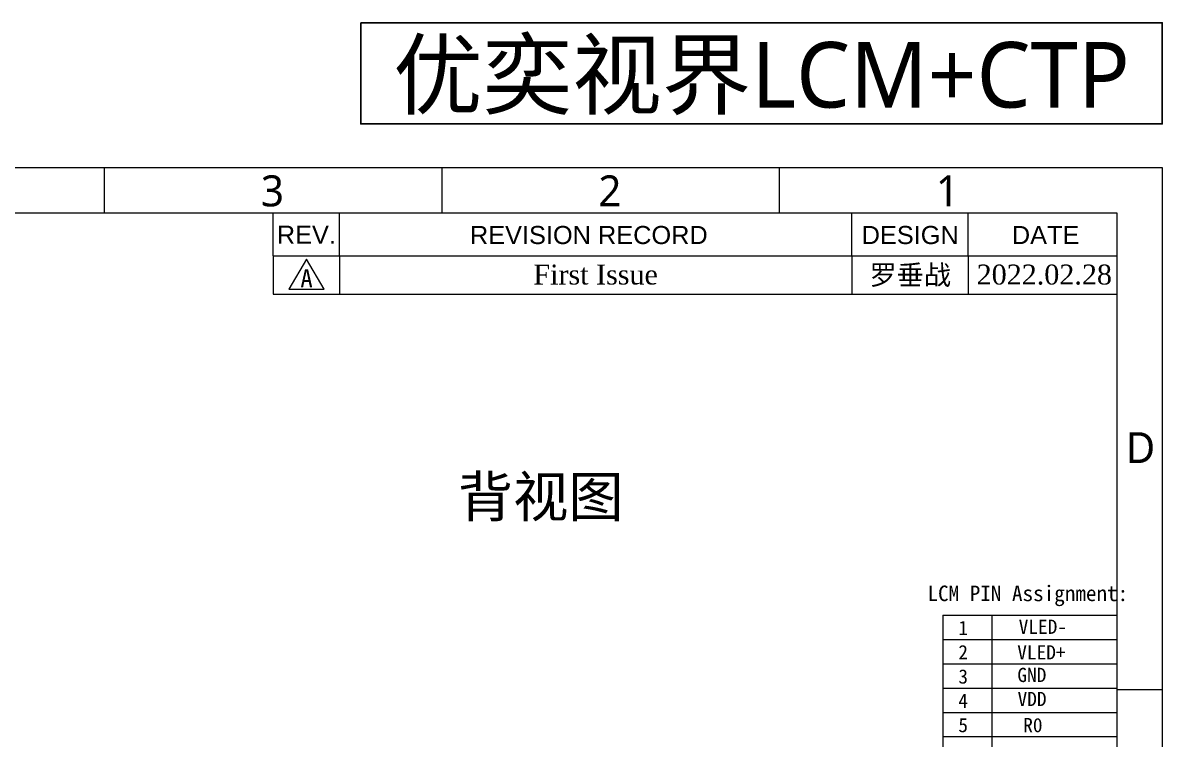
# Model space of a CAD drawing. Header units: inches. Extents: x 7170 to 7671, y -960 to -576.
# Drawn here: x 7466.3 to 7670.6, y -704.5 to -576 of the extents above; entities that cross this region are included whole.
import ezdxf
from ezdxf.enums import TextEntityAlignment as Align

# ---------------------------------------------------------------- set-up
doc = ezdxf.new("R2010")
doc.units = ezdxf.units.IN
doc.header["$MEASUREMENT"] = 0
doc.layers.add('A.A', color=232, linetype='Continuous', lineweight=9)
doc.layers.add('VIEWE_TK', color=7, linetype='Continuous', lineweight=18)
doc.layers.add('Dim', color=3, linetype='Continuous')
doc.styles.add('ETD.arial', font='arial.ttf')
doc.styles.add('ETD.ST', font='')
doc.styles.add('ETD.TNR', font='times.ttf')
doc.styles.get("Standard").update_dxf_attribs({"font": ''})
doc.styles.add('VIEWE.KT', font='simkai.ttf')
doc.styles.add('WLYH', font='')
doc.styles.add('WLYH_TK', font='')
doc.styles.add('宋体', font='', dxfattribs={"height": 2.5})
doc.styles.get('ETD.ST').set_extended_font_data('SimSun')
doc.styles.get('Standard').set_extended_font_data('SimSun')
doc.styles.get('WLYH').set_extended_font_data('Microsoft YaHei')
doc.styles.get('WLYH_TK').set_extended_font_data('Microsoft YaHei')
doc.styles.get('宋体').set_extended_font_data('SimSun')

# ---------------------------------------------------------------- blocks, each defined once
blk = doc.blocks.new('rev..')
at = {"layer": 'VIEWE_TK'}
for p, q in [((5714.36, 5491.95), (5714.36, 5487.73)), ((5721.69, 5491.95), (5721.69, 5487.73)), ((5778.02, 5491.95), (5778.02, 5487.73)), ((5790.83, 5491.95), (5790.83, 5487.73)), ((5714.36, 5487.73), (5807.17, 5487.73))]:
    blk.add_line(p, q, dxfattribs=at)
for tag, style, p in [('修改描述', 'ETD.TNR', (5749.85, 5489.87)), ('修改者', 'VIEWE.KT', (5784.46, 5489.87)), ('修改日期', 'ETD.TNR', (5799.2, 5489.87))]:
    blk.add_attdef(tag, text='', height=2.19, dxfattribs=dict(at, style=style)).set_placement(p, align=Align.MIDDLE)
blk = doc.blocks.new('VIEWE_TUKUANG')
at = {"layer": 'VIEWE_TK'}
for p, q in [((5695.8, 5501.66), (5695.8, 5496.66)), ((5732.92, 5501.66), (5732.92, 5496.66)), ((5770.05, 5501.66), (5770.05, 5496.66)), ((5714.36, 5491.95), (5714.36, 5496.66)), ((5721.69, 5491.95), (5721.69, 5496.66)), ((5778.02, 5491.95), (5778.02, 5496.66)), ((5790.83, 5491.95), (5790.83, 5496.66)), ((5714.36, 5491.95), (5807.17, 5491.95)), ((5812.17, 5444.16), (5807.17, 5444.16))]:
    blk.add_line(p, q, dxfattribs=at)
for points in [[(5812.17, 5281.66), (5505.17, 5281.66), (5505.17, 5501.66), (5812.17, 5501.66)], [(5510.17, 5286.66), (5510.17, 5496.66), (5807.17, 5496.66), (5807.17, 5286.66)]]:
    blk.add_lwpolyline(points, close=True, dxfattribs=at)
for s, height, style, p in [('3', 3.41, 'WLYH', (5713.03, 5497.38)), ('2', 3.41, 'WLYH', (5750.15, 5497.38)), ('1', 3.41, 'WLYH', (5787.28, 5497.38)), ('REV.', 1.994, 'ETD.arial', (5714.78, 5493.26)), ('REVISION RECORD', 1.9943, 'ETD.arial', (5736.02, 5493.23)), ('DESIGN', 1.994, 'ETD.arial', (5779.11, 5493.23)), ('DATE', 1.994, 'ETD.arial', (5795.63, 5493.23)), ('D', 3.41, 'WLYH', (5808.16, 5469.12))]:
    blk.add_text(s, height=height, dxfattribs=dict(at, style=style)).set_placement(p)
for tag, style, p in [('MODUEL_NO.', 'WLYH_TK', (5752.37, 5299.13)), ('DRAWN', 'VIEWE.KT', (5788.07, 5299.11)), ('TITLE', 'WLYH_TK', (5752.37, 5294.13)), ('CHECKED', 'VIEWE.KT', (5788.07, 5294.11)), ('APPROVE', 'VIEWE.KT', (5788.07, 5289.11)), ('PAGE', 'VIEWE.KT', (5804.38, 5289.11))]:
    blk.add_attdef(tag, text='', height=1.83, dxfattribs=dict(at, style=style)).set_placement(p, align=Align.MIDDLE)
blk = doc.blocks.new('cpmc')
at = {"color": 1, "ltscale": 100}
blk.add_lwpolyline([(5724.01, 5512.78), (5812.17, 5512.78), (5812.17, 5501.66), (5724.01, 5501.66)], close=True, dxfattribs=at)
at = {"color": 1, "ltscale": 100, "style": 'WLYH'}
blk.add_attdef('产品名称', text='', height=7.22, dxfattribs=at).set_placement((5768.09, 5507.22), align=Align.MIDDLE)
blk = doc.blocks.new('rev')
at = {"layer": 'VIEWE_TK'}
blk.add_lwpolyline([(5718.05, 5491.57), (5716.11, 5488.26), (5720, 5488.26)], close=True, dxfattribs=at)
at = {"layer": 'VIEWE_TK', "style": 'ETD.ST'}
blk.add_attdef('版本号', text='', height=1.99, dxfattribs=at).set_placement((5718.05, 5489.46), align=Align.MIDDLE)

msp = doc.modelspace()

# ---------------------------------------------------------------- linework, layer by layer
at = {"color": 7, "lineweight": 5}
for p, q in [((7631.256, -682.24), (7662.419, -682.24)), ((7662.419, -682.24), (7662.419, -856.512))]:
    msp.add_line(p, q, dxfattribs=at)
at = {"lineweight": 13}
for p, q in [((7631.256, -682.24), (7662.419, -682.24)), ((7631.256, -682.24), (7631.256, -812.944)), ((7631.727, -682.24), (7657.144, -682.24)), ((7631.727, -682.24), (7657.144, -682.24)), ((7639.998, -682.24), (7639.998, -856.512)), ((7631.256, -686.596), (7662.419, -686.596)), ((7631.256, -690.953), (7662.419, -690.953)), ((7631.256, -695.31), (7662.419, -695.31)), ((7631.256, -699.667), (7662.419, -699.667)), ((7631.256, -704.024), (7662.419, -704.024))]:
    msp.add_line(p, q, dxfattribs=at)

# ---------------------------------------------------------------- block references
at = {"xscale": 1.629761181221284, "yscale": 1.629761181221141, "zscale": 1.629761181221208}
for name, p, values in [('cpmc', (-1801.882, -9560.513), {'产品名称': '优奕视界LCM+CTP'}), ('rev', (-1801.882, -9568.335), {'版本号': 'A'})]:
    msp.add_blockref(name, p, dxfattribs=at).add_auto_attribs(values)
at = {"layer": 'A.A', "xscale": 1.629761181221284, "yscale": 1.629761181221141, "zscale": 1.629761181221208}
msp.add_blockref('rev..', (-1801.882, -9568.335), dxfattribs=at).add_auto_attribs({'修改描述': 'First Issue', '修改日期': '2022.02.28', '修改者': '罗垂战'})
at = {"layer": 'VIEWE_TK', "xscale": 1.629761181221284, "yscale": 1.629761181221141, "zscale": 1.629761181221208}
msp.add_blockref('VIEWE_TUKUANG', (-1801.882, -9568.335), dxfattribs=at)

# ---------------------------------------------------------------- texts
at = {"lineweight": 13, "style": '宋体'}
for s, height, p in [('1', 2.548, (7634.019, -685.794)), ('VLED-', 2.5481, (7644.837, -685.584)), ('2', 2.548, (7634.019, -690.15)), ('VLED+', 2.5481, (7644.579, -690.169)), ('3', 2.548, (7634.019, -694.507)), ('GND', 2.5481, (7644.605, -694.229)), ('4', 2.548, (7634.019, -698.864)), ('VDD', 2.5481, (7644.635, -698.537)), ('5', 2.548, (7634.019, -703.221)), ('R0', 2.5481, (7645.65, -703.227))]:
    msp.add_text(s, height=height, dxfattribs=at).set_placement(p)
at = {"layer": 'Dim', "color": 0}
for s, insert, char_height, width, attachment_point in [('\\fsimsun|b0|i0|c134|p0;\\C256;背视图', (7544.305, -657.354), 7.2576, 251.71904, 1), ('LCM PIN Assignment:', (7646.476, -678.784), 2.78327, 49.13935, 5)]:
    msp.add_mtext(s, dxfattribs=dict(at, insert=insert, char_height=char_height, width=width, attachment_point=attachment_point))

doc.saveas('drawing.dxf')
